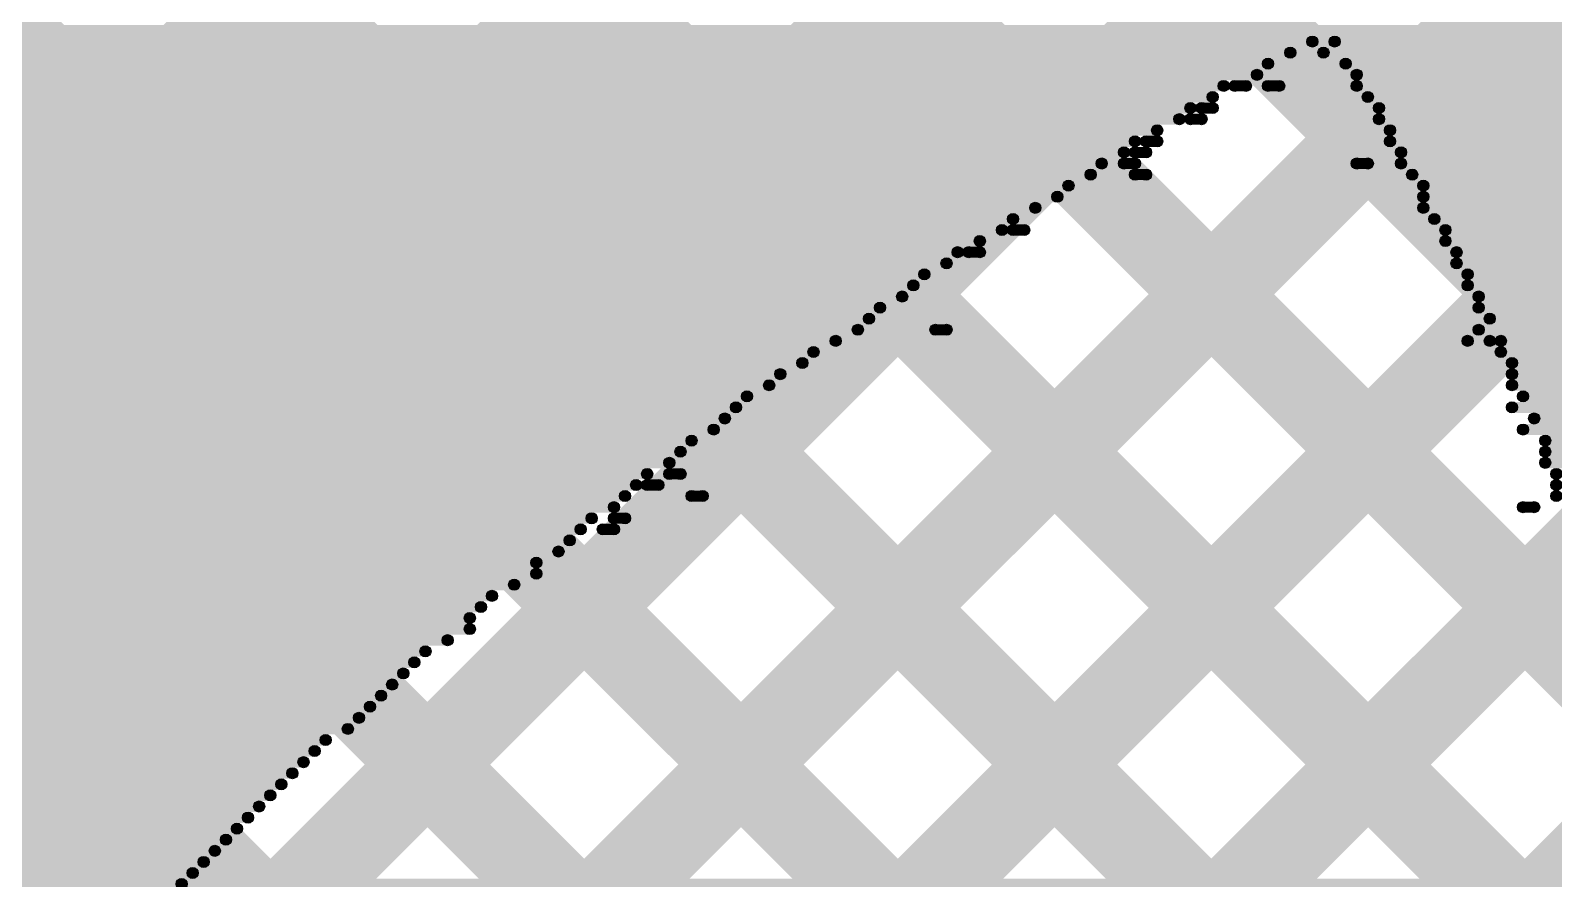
# Model space of a CAD drawing. Header units: millimetres. Extents: x 0 to 5.55, y 0 to 1.02.
# Drawn here: x 3.8774 to 4.0148, y 0.6275 to 0.704 of the extents above; entities that cross this region are included whole.
import ezdxf

# ---------------------------------------------------------------- set-up
doc = ezdxf.new("R2010")
doc.units = ezdxf.units.MM
doc.header["$MEASUREMENT"] = 0
for name, color, linetype in [('BottomLayer', 5, 'Continuous'), ('TopLayer', 1, 'Continuous'), ('TopOverlay', 2, 'Continuous')]:
    doc.layers.add(name, color=color, linetype=linetype)

msp = doc.modelspace()

# ---------------------------------------------------------------- hatches: boundary and pattern name
at = {"layer": 'BottomLayer'}
for points in [[(3.57137, 0.37517), (3.56571, 0.38083), (4.18271, 0.99783), (4.18837, 0.99217)], [(3.58674, 0.36226), (3.58108, 0.36792), (4.211, 0.99783), (4.21665, 0.99217)], [(3.59583, 0.34306), (3.59017, 0.34872), (4.23928, 0.99783), (4.24494, 0.99217)], [(3.59583, 0.31478), (3.59017, 0.32043), (4.26757, 0.99783), (4.27322, 0.99217)], [(3.60101, 0.29167), (3.59535, 0.29733), (4.29585, 0.99783), (4.30151, 0.99217)], [(3.60969, 0.99217), (3.61535, 0.99783), (4.31585, 0.29733), (4.31019, 0.29167)], [(3.62929, 0.29167), (3.62363, 0.29733), (4.32413, 0.99783), (4.32979, 0.99217)], [(3.63798, 0.99217), (3.64363, 0.99783), (4.34413, 0.29733), (4.33848, 0.29167)], [(3.65758, 0.29167), (3.65192, 0.29733), (4.35242, 0.99783), (4.35808, 0.99217)], [(3.66626, 0.99217), (3.67192, 0.99783), (4.37242, 0.29733), (4.36676, 0.29167)], [(3.68586, 0.29167), (3.6802, 0.29733), (4.3807, 0.99783), (4.38636, 0.99217)], [(3.69454, 0.99217), (3.7002, 0.99783), (4.4007, 0.29733), (4.39504, 0.29167)], [(3.72283, 0.99217), (3.72849, 0.99783), (4.42899, 0.29733), (4.42333, 0.29167)], [(3.67284, 0.90074), (3.67849, 0.9064), (4.28756, 0.29733), (4.28191, 0.29167)], [(3.66622, 0.87907), (3.67188, 0.88473), (4.25928, 0.29733), (4.25362, 0.29167)], [(3.65325, 0.86376), (3.6589, 0.86942), (4.231, 0.29733), (4.22534, 0.29167)]]:
    msp.add_hatch(color=5, dxfattribs=at).paths.add_polyline_path(points)
at = {"layer": 'TopLayer'}
for points in [[(3.5538, 0.3576), (3.54814, 0.36326), (4.18128, 0.9964), (4.18694, 0.99074)], [(3.57238, 0.3479), (3.56672, 0.35356), (4.20957, 0.9964), (4.21522, 0.99074)], [(3.57755, 0.32478), (3.57189, 0.33044), (4.23785, 0.9964), (4.24351, 0.99074)], [(3.58772, 0.30667), (3.58207, 0.31233), (4.26613, 0.9964), (4.27179, 0.99074)], [(3.61601, 0.30667), (3.61035, 0.31233), (4.29442, 0.9964), (4.30007, 0.99074)], [(3.61112, 0.99074), (3.61678, 0.9964), (4.29735, 0.31583), (4.29169, 0.31017)], [(3.64429, 0.30667), (3.63863, 0.31233), (4.3227, 0.9964), (4.32836, 0.99074)], [(3.63941, 0.99074), (3.64506, 0.9964), (4.31149, 0.32997), (4.30584, 0.32431)], [(3.67258, 0.30667), (3.66692, 0.31233), (4.35099, 0.9964), (4.35664, 0.99074)], [(3.66769, 0.99074), (3.67335, 0.9964), (4.32563, 0.34411), (4.31998, 0.33845)], [(3.70086, 0.30667), (3.6952, 0.31233), (4.37927, 0.9964), (4.38493, 0.99074)], [(3.69598, 0.99074), (3.70163, 0.9964), (4.33978, 0.35825), (4.33412, 0.3526)], [(3.72426, 0.99074), (3.72992, 0.9964), (4.35392, 0.3724), (4.34826, 0.36674)], [(3.67284, 0.90074), (3.67849, 0.9064), (4.27256, 0.31233), (4.26691, 0.30667)], [(3.66622, 0.87907), (3.67188, 0.88473), (4.24428, 0.31233), (4.23862, 0.30667)], [(3.65325, 0.86376), (3.6589, 0.86942), (4.216, 0.31233), (4.21034, 0.30667)], [(3.315, 0.6025), (3.315, 0.6275), (4.657, 0.6275), (4.657, 0.6025)]]:
    msp.add_hatch(color=1, dxfattribs=at).paths.add_polyline_path(points)
at = {"layer": 'TopOverlay'}
for points in [[(3.852, 0.7025), (3.852, 0.7035), (3.993, 0.7035), (3.993, 0.7025)], [(3.853, 0.7035), (3.853, 0.7045), (4.019, 0.7045), (4.019, 0.7035)], [(3.995, 0.7025), (3.995, 0.7035), (4.019, 0.7035), (4.019, 0.7025)], [(3.851, 0.7015), (3.851, 0.7025), (3.991, 0.7025), (3.991, 0.7015)], [(3.994, 0.7015), (3.994, 0.7025), (4.02, 0.7025), (4.02, 0.7015)], [(3.85, 0.7005), (3.85, 0.7015), (3.989, 0.7015), (3.989, 0.7005)], [(3.996, 0.7005), (3.996, 0.7015), (4.02, 0.7015), (4.02, 0.7005)], [(3.848, 0.6985), (3.848, 0.6995), (3.985, 0.6995), (3.985, 0.6985)], [(3.849, 0.6995), (3.849, 0.7005), (3.988, 0.7005), (3.988, 0.6995)], [(3.986, 0.6985), (3.986, 0.6995), (3.987, 0.6995), (3.987, 0.6985)], [(3.989, 0.6985), (3.989, 0.6995), (3.99, 0.6995), (3.99, 0.6985)], [(3.997, 0.6995), (3.997, 0.7005), (4.021, 0.7005), (4.021, 0.6995)], [(3.997, 0.6985), (3.997, 0.6995), (4.022, 0.6995), (4.022, 0.6985)], [(3.847, 0.6975), (3.847, 0.6985), (3.984, 0.6985), (3.984, 0.6975)], [(3.998, 0.6975), (3.998, 0.6985), (4.022, 0.6985), (4.022, 0.6975)], [(3.846, 0.6965), (3.846, 0.6975), (3.982, 0.6975), (3.982, 0.6965)], [(3.983, 0.6965), (3.983, 0.6975), (3.984, 0.6975), (3.984, 0.6965)], [(3.999, 0.6965), (3.999, 0.6975), (4.024, 0.6975), (4.024, 0.6965)], [(3.843, 0.6945), (3.843, 0.6955), (3.979, 0.6955), (3.979, 0.6945)], [(3.845, 0.6955), (3.845, 0.6965), (3.981, 0.6965), (3.981, 0.6955)], [(3.982, 0.6955), (3.982, 0.6965), (3.983, 0.6965), (3.983, 0.6955)], [(3.999, 0.6955), (3.999, 0.6965), (4.023, 0.6965), (4.023, 0.6955)], [(4, 0.6945), (4, 0.6955), (4.024, 0.6955), (4.024, 0.6945)], [(3.842, 0.6935), (3.842, 0.6945), (3.977, 0.6945), (3.977, 0.6935)], [(3.978, 0.6935), (3.978, 0.6945), (3.979, 0.6945), (3.979, 0.6935)], [(4, 0.6935), (4, 0.6945), (4.025, 0.6945), (4.025, 0.6935)], [(3.841, 0.6915), (3.841, 0.6925), (3.974, 0.6925), (3.974, 0.6915)], [(3.842, 0.6925), (3.842, 0.6935), (3.976, 0.6935), (3.976, 0.6925)], [(3.976, 0.6915), (3.976, 0.6925), (3.977, 0.6925), (3.977, 0.6915)], [(3.977, 0.6925), (3.977, 0.6935), (3.978, 0.6935), (3.978, 0.6925)], [(3.997, 0.6915), (3.997, 0.6925), (3.998, 0.6925), (3.998, 0.6915)], [(4.001, 0.6925), (4.001, 0.6935), (4.025, 0.6935), (4.025, 0.6925)], [(4.001, 0.6915), (4.001, 0.6925), (4.025, 0.6925), (4.025, 0.6915)], [(3.839, 0.6905), (3.839, 0.6915), (3.973, 0.6915), (3.973, 0.6905)], [(3.977, 0.6905), (3.977, 0.6915), (3.978, 0.6915), (3.978, 0.6905)], [(4.002, 0.6905), (4.002, 0.6915), (4.026, 0.6915), (4.026, 0.6905)], [(3.838, 0.6895), (3.838, 0.6905), (3.971, 0.6905), (3.971, 0.6895)], [(4.003, 0.6895), (4.003, 0.6905), (4.026, 0.6905), (4.026, 0.6895)], [(3.836, 0.6875), (3.836, 0.6885), (3.968, 0.6885), (3.968, 0.6875)], [(3.837, 0.6885), (3.837, 0.6895), (3.97, 0.6895), (3.97, 0.6885)], [(4.003, 0.6885), (4.003, 0.6895), (4.027, 0.6895), (4.027, 0.6885)], [(4.003, 0.6875), (4.003, 0.6885), (4.027, 0.6885), (4.027, 0.6875)], [(3.835, 0.6865), (3.835, 0.6875), (3.966, 0.6875), (3.966, 0.6865)], [(4.004, 0.6865), (4.004, 0.6875), (4.028, 0.6875), (4.028, 0.6865)], [(3.834, 0.6855), (3.834, 0.6865), (3.965, 0.6865), (3.965, 0.6855)], [(3.966, 0.6855), (3.966, 0.6865), (3.967, 0.6865), (3.967, 0.6855)], [(4.005, 0.6855), (4.005, 0.6865), (4.028, 0.6865), (4.028, 0.6855)], [(3.832, 0.6835), (3.832, 0.6845), (3.961, 0.6845), (3.961, 0.6835)], [(3.833, 0.6845), (3.833, 0.6855), (3.963, 0.6855), (3.963, 0.6845)], [(3.962, 0.6835), (3.962, 0.6845), (3.963, 0.6845), (3.963, 0.6835)], [(4.005, 0.6845), (4.005, 0.6855), (4.028, 0.6855), (4.028, 0.6845)], [(4.006, 0.6835), (4.006, 0.6845), (4.029, 0.6845), (4.029, 0.6835)], [(3.831, 0.6825), (3.831, 0.6835), (3.96, 0.6835), (3.96, 0.6825)], [(4.006, 0.6825), (4.006, 0.6835), (4.03, 0.6835), (4.03, 0.6825)], [(3.828, 0.6805), (3.828, 0.6815), (3.957, 0.6815), (3.957, 0.6805)], [(3.83, 0.6815), (3.83, 0.6825), (3.958, 0.6825), (3.958, 0.6815)], [(4.007, 0.6815), (4.007, 0.6825), (4.03, 0.6825), (4.03, 0.6815)], [(4.007, 0.6805), (4.007, 0.6815), (4.03, 0.6815), (4.03, 0.6805)], [(3.828, 0.6795), (3.828, 0.6805), (3.956, 0.6805), (3.956, 0.6795)], [(4.008, 0.6795), (4.008, 0.6805), (4.031, 0.6805), (4.031, 0.6795)], [(3.827, 0.6785), (3.827, 0.6795), (3.954, 0.6795), (3.954, 0.6785)], [(4.008, 0.6785), (4.008, 0.6795), (4.031, 0.6795), (4.031, 0.6785)], [(3.825, 0.6765), (3.825, 0.6775), (3.952, 0.6775), (3.952, 0.6765)], [(3.826, 0.6775), (3.826, 0.6785), (3.953, 0.6785), (3.953, 0.6775)], [(3.959, 0.6765), (3.959, 0.6775), (3.96, 0.6775), (3.96, 0.6765)], [(4.008, 0.6765), (4.008, 0.6775), (4.032, 0.6775), (4.032, 0.6765)], [(4.009, 0.6775), (4.009, 0.6785), (4.031, 0.6785), (4.031, 0.6775)], [(3.824, 0.6755), (3.824, 0.6765), (3.95, 0.6765), (3.95, 0.6755)], [(4.007, 0.6755), (4.007, 0.6765), (4.009, 0.6765), (4.009, 0.6755)], [(4.01, 0.6755), (4.01, 0.6765), (4.032, 0.6765), (4.032, 0.6755)], [(3.823, 0.6745), (3.823, 0.6755), (3.948, 0.6755), (3.948, 0.6745)], [(4.01, 0.6745), (4.01, 0.6755), (4.033, 0.6755), (4.033, 0.6745)], [(3.82, 0.6725), (3.82, 0.6735), (3.945, 0.6735), (3.945, 0.6725)], [(3.821, 0.6735), (3.821, 0.6745), (3.947, 0.6745), (3.947, 0.6735)], [(4.011, 0.6735), (4.011, 0.6745), (4.033, 0.6745), (4.033, 0.6735)], [(4.011, 0.6725), (4.011, 0.6735), (4.034, 0.6735), (4.034, 0.6725)], [(3.82, 0.6715), (3.82, 0.6725), (3.944, 0.6725), (3.944, 0.6715)], [(4.011, 0.6715), (4.011, 0.6725), (4.034, 0.6725), (4.034, 0.6715)], [(3.818, 0.6695), (3.818, 0.6705), (3.941, 0.6705), (3.941, 0.6695)], [(3.819, 0.6705), (3.819, 0.6715), (3.942, 0.6715), (3.942, 0.6705)], [(4.011, 0.6695), (4.011, 0.6705), (4.035, 0.6705), (4.035, 0.6695)], [(4.012, 0.6705), (4.012, 0.6715), (4.034, 0.6715), (4.034, 0.6705)], [(3.816, 0.6685), (3.816, 0.6695), (3.94, 0.6695), (3.94, 0.6685)], [(4.013, 0.6685), (4.013, 0.6695), (4.035, 0.6695), (4.035, 0.6685)], [(3.814, 0.6675), (3.814, 0.6685), (3.939, 0.6685), (3.939, 0.6675)], [(4.012, 0.6675), (4.012, 0.6685), (4.036, 0.6685), (4.036, 0.6675)], [(3.813, 0.6655), (3.813, 0.6665), (3.936, 0.6665), (3.936, 0.6655)], [(3.814, 0.6665), (3.814, 0.6675), (3.937, 0.6675), (3.937, 0.6665)], [(4.014, 0.6665), (4.014, 0.6675), (4.037, 0.6675), (4.037, 0.6665)], [(4.014, 0.6655), (4.014, 0.6665), (4.036, 0.6665), (4.036, 0.6655)], [(3.812, 0.6645), (3.812, 0.6655), (3.935, 0.6655), (3.935, 0.6645)], [(4.014, 0.6645), (4.014, 0.6655), (4.037, 0.6655), (4.037, 0.6645)], [(3.811, 0.6635), (3.811, 0.6645), (3.933, 0.6645), (3.933, 0.6635)], [(3.935, 0.6635), (3.935, 0.6645), (3.936, 0.6645), (3.936, 0.6635)], [(3.808, 0.6615), (3.808, 0.6625), (3.931, 0.6625), (3.931, 0.6615)], [(3.809, 0.6625), (3.809, 0.6635), (3.932, 0.6635), (3.932, 0.6625)], [(3.933, 0.6625), (3.933, 0.6635), (3.934, 0.6635), (3.934, 0.6625)], [(3.937, 0.6615), (3.937, 0.6625), (3.938, 0.6625), (3.938, 0.6615)], [(3.808, 0.6605), (3.808, 0.6615), (3.93, 0.6615), (3.93, 0.6605)], [(4.012, 0.6605), (4.012, 0.6615), (4.013, 0.6615), (4.013, 0.6605)], [(3.807, 0.6585), (3.807, 0.6595), (3.927, 0.6595), (3.927, 0.6585)], [(3.808, 0.6595), (3.808, 0.6605), (3.928, 0.6605), (3.928, 0.6595)], [(3.929, 0.6585), (3.929, 0.6595), (3.93, 0.6595), (3.93, 0.6585)], [(3.93, 0.6595), (3.93, 0.6605), (3.931, 0.6605), (3.931, 0.6595)], [(3.806, 0.6575), (3.806, 0.6585), (3.926, 0.6585), (3.926, 0.6575)], [(3.804, 0.6565), (3.804, 0.6575), (3.925, 0.6575), (3.925, 0.6565)], [(3.803, 0.6555), (3.803, 0.6565), (3.923, 0.6565), (3.923, 0.6555)], [(3.803, 0.6545), (3.803, 0.6555), (3.923, 0.6555), (3.923, 0.6545)], [(3.802, 0.6535), (3.802, 0.6545), (3.921, 0.6545), (3.921, 0.6535)], [(3.801, 0.6525), (3.801, 0.6535), (3.919, 0.6535), (3.919, 0.6525)], [(3.799, 0.6515), (3.799, 0.6525), (3.918, 0.6525), (3.918, 0.6515)], [(3.799, 0.6505), (3.799, 0.6515), (3.917, 0.6515), (3.917, 0.6505)], [(3.798, 0.6495), (3.798, 0.6505), (3.917, 0.6505), (3.917, 0.6495)], [(3.796, 0.6475), (3.796, 0.6485), (3.913, 0.6485), (3.913, 0.6475)], [(3.797, 0.6485), (3.797, 0.6495), (3.915, 0.6495), (3.915, 0.6485)], [(3.795, 0.6465), (3.795, 0.6475), (3.912, 0.6475), (3.912, 0.6465)], [(3.794, 0.6455), (3.794, 0.6465), (3.911, 0.6465), (3.911, 0.6455)], [(3.791, 0.6435), (3.791, 0.6445), (3.909, 0.6445), (3.909, 0.6435)], [(3.793, 0.6445), (3.793, 0.6455), (3.91, 0.6455), (3.91, 0.6445)], [(3.791, 0.6425), (3.791, 0.6435), (3.908, 0.6435), (3.908, 0.6425)], [(3.791, 0.6415), (3.791, 0.6425), (3.907, 0.6425), (3.907, 0.6415)], [(3.789, 0.6395), (3.789, 0.6405), (3.904, 0.6405), (3.904, 0.6395)], [(3.79, 0.6405), (3.79, 0.6415), (3.906, 0.6415), (3.906, 0.6405)], [(3.788, 0.6385), (3.788, 0.6395), (3.903, 0.6395), (3.903, 0.6385)], [(3.785, 0.6365), (3.785, 0.6375), (3.901, 0.6375), (3.901, 0.6365)], [(3.787, 0.6375), (3.787, 0.6385), (3.902, 0.6385), (3.902, 0.6375)], [(3.784, 0.6355), (3.784, 0.6365), (3.9, 0.6365), (3.9, 0.6355)], [(3.784, 0.6345), (3.784, 0.6355), (3.899, 0.6355), (3.899, 0.6345)], [(3.783, 0.6335), (3.783, 0.6345), (3.898, 0.6345), (3.898, 0.6335)], [(3.783, 0.6325), (3.783, 0.6335), (3.897, 0.6335), (3.897, 0.6325)], [(3.782, 0.6315), (3.782, 0.6325), (3.896, 0.6325), (3.896, 0.6315)], [(3.781, 0.6305), (3.781, 0.6315), (3.895, 0.6315), (3.895, 0.6305)], [(3.78, 0.6295), (3.78, 0.6305), (3.894, 0.6305), (3.894, 0.6295)], [(3.78, 0.6285), (3.78, 0.6295), (3.893, 0.6295), (3.893, 0.6285)], [(3.779, 0.6275), (3.779, 0.6285), (3.892, 0.6285), (3.892, 0.6275)], [(3.777, 0.6265), (3.777, 0.6275), (3.891, 0.6275), (3.891, 0.6265)]]:
    msp.add_hatch(color=2, dxfattribs=at).paths.add_polyline_path(points)
h = msp.add_hatch(color=2, dxfattribs=at)
edge = h.paths.add_edge_path()
edge.add_arc((3.993, 0.703), 0.0005, 0, 360)
h = msp.add_hatch(color=2, dxfattribs=at)
edge = h.paths.add_edge_path()
edge.add_arc((3.995, 0.703), 0.0005, 0, 360)
h = msp.add_hatch(color=2, dxfattribs=at)
edge = h.paths.add_edge_path()
edge.add_arc((3.991, 0.702), 0.0005, 0, 360)
h = msp.add_hatch(color=2, dxfattribs=at)
edge = h.paths.add_edge_path()
edge.add_arc((3.994, 0.702), 0.0005, 0, 360)
h = msp.add_hatch(color=2, dxfattribs=at)
edge = h.paths.add_edge_path()
edge.add_arc((3.989, 0.701), 0.0005, 0, 360)
h = msp.add_hatch(color=2, dxfattribs=at)
edge = h.paths.add_edge_path()
edge.add_arc((3.996, 0.701), 0.0005, 0, 360)
h = msp.add_hatch(color=2, dxfattribs=at)
edge = h.paths.add_edge_path()
edge.add_arc((3.985, 0.699), 0.0005, 0, 360)
h = msp.add_hatch(color=2, dxfattribs=at)
edge = h.paths.add_edge_path()
edge.add_arc((3.986, 0.699), 0.0005, 0, 360)
h = msp.add_hatch(color=2, dxfattribs=at)
edge = h.paths.add_edge_path()
edge.add_arc((3.987, 0.699), 0.0005, 0, 360)
h = msp.add_hatch(color=2, dxfattribs=at)
edge = h.paths.add_edge_path()
edge.add_arc((3.988, 0.7), 0.0005, 0, 360)
h = msp.add_hatch(color=2, dxfattribs=at)
edge = h.paths.add_edge_path()
edge.add_arc((3.989, 0.699), 0.0005, 0, 360)
h = msp.add_hatch(color=2, dxfattribs=at)
edge = h.paths.add_edge_path()
edge.add_arc((3.99, 0.699), 0.0005, 0, 360)
h = msp.add_hatch(color=2, dxfattribs=at)
edge = h.paths.add_edge_path()
edge.add_arc((3.997, 0.7), 0.0005, 0, 360)
h = msp.add_hatch(color=2, dxfattribs=at)
edge = h.paths.add_edge_path()
edge.add_arc((3.997, 0.699), 0.0005, 0, 360)
h = msp.add_hatch(color=2, dxfattribs=at)
edge = h.paths.add_edge_path()
edge.add_arc((3.984, 0.698), 0.0005, 0, 360)
h = msp.add_hatch(color=2, dxfattribs=at)
edge = h.paths.add_edge_path()
edge.add_arc((3.998, 0.698), 0.0005, 0, 360)
h = msp.add_hatch(color=2, dxfattribs=at)
edge = h.paths.add_edge_path()
edge.add_arc((3.982, 0.697), 0.0005, 0, 360)
h = msp.add_hatch(color=2, dxfattribs=at)
edge = h.paths.add_edge_path()
edge.add_arc((3.983, 0.697), 0.0005, 0, 360)
h = msp.add_hatch(color=2, dxfattribs=at)
edge = h.paths.add_edge_path()
edge.add_arc((3.984, 0.697), 0.0005, 0, 360)
h = msp.add_hatch(color=2, dxfattribs=at)
edge = h.paths.add_edge_path()
edge.add_arc((3.999, 0.697), 0.0005, 0, 360)
h = msp.add_hatch(color=2, dxfattribs=at)
edge = h.paths.add_edge_path()
edge.add_arc((3.979, 0.695), 0.0005, 0, 360)
h = msp.add_hatch(color=2, dxfattribs=at)
edge = h.paths.add_edge_path()
edge.add_arc((3.981, 0.696), 0.0005, 0, 360)
h = msp.add_hatch(color=2, dxfattribs=at)
edge = h.paths.add_edge_path()
edge.add_arc((3.982, 0.696), 0.0005, 0, 360)
h = msp.add_hatch(color=2, dxfattribs=at)
edge = h.paths.add_edge_path()
edge.add_arc((3.983, 0.696), 0.0005, 0, 360)
h = msp.add_hatch(color=2, dxfattribs=at)
edge = h.paths.add_edge_path()
edge.add_arc((3.999, 0.696), 0.0005, 0, 360)
h = msp.add_hatch(color=2, dxfattribs=at)
edge = h.paths.add_edge_path()
edge.add_arc((4, 0.695), 0.0005, 0, 360)
h = msp.add_hatch(color=2, dxfattribs=at)
edge = h.paths.add_edge_path()
edge.add_arc((3.977, 0.694), 0.0005, 0, 360)
h = msp.add_hatch(color=2, dxfattribs=at)
edge = h.paths.add_edge_path()
edge.add_arc((3.978, 0.694), 0.0005, 0, 360)
h = msp.add_hatch(color=2, dxfattribs=at)
edge = h.paths.add_edge_path()
edge.add_arc((3.979, 0.694), 0.0005, 0, 360)
h = msp.add_hatch(color=2, dxfattribs=at)
edge = h.paths.add_edge_path()
edge.add_arc((4, 0.694), 0.0005, 0, 360)
h = msp.add_hatch(color=2, dxfattribs=at)
edge = h.paths.add_edge_path()
edge.add_arc((3.974, 0.692), 0.0005, 0, 360)
h = msp.add_hatch(color=2, dxfattribs=at)
edge = h.paths.add_edge_path()
edge.add_arc((3.976, 0.693), 0.0005, 0, 360)
h = msp.add_hatch(color=2, dxfattribs=at)
edge = h.paths.add_edge_path()
edge.add_arc((3.976, 0.692), 0.0005, 0, 360)
h = msp.add_hatch(color=2, dxfattribs=at)
edge = h.paths.add_edge_path()
edge.add_arc((3.977, 0.693), 0.0005, 0, 360)
h = msp.add_hatch(color=2, dxfattribs=at)
edge = h.paths.add_edge_path()
edge.add_arc((3.977, 0.692), 0.0005, 0, 360)
h = msp.add_hatch(color=2, dxfattribs=at)
edge = h.paths.add_edge_path()
edge.add_arc((3.978, 0.693), 0.0005, 0, 360)
h = msp.add_hatch(color=2, dxfattribs=at)
edge = h.paths.add_edge_path()
edge.add_arc((3.997, 0.692), 0.0005, 0, 360)
h = msp.add_hatch(color=2, dxfattribs=at)
edge = h.paths.add_edge_path()
edge.add_arc((3.998, 0.692), 0.0005, 0, 360)
h = msp.add_hatch(color=2, dxfattribs=at)
edge = h.paths.add_edge_path()
edge.add_arc((4.001, 0.693), 0.0005, 0, 360)
h = msp.add_hatch(color=2, dxfattribs=at)
edge = h.paths.add_edge_path()
edge.add_arc((4.001, 0.692), 0.0005, 0, 360)
h = msp.add_hatch(color=2, dxfattribs=at)
edge = h.paths.add_edge_path()
edge.add_arc((3.973, 0.691), 0.0005, 0, 360)
h = msp.add_hatch(color=2, dxfattribs=at)
edge = h.paths.add_edge_path()
edge.add_arc((3.977, 0.691), 0.0005, 0, 360)
h = msp.add_hatch(color=2, dxfattribs=at)
edge = h.paths.add_edge_path()
edge.add_arc((3.978, 0.691), 0.0005, 0, 360)
h = msp.add_hatch(color=2, dxfattribs=at)
edge = h.paths.add_edge_path()
edge.add_arc((4.002, 0.691), 0.0005, 0, 360)
h = msp.add_hatch(color=2, dxfattribs=at)
edge = h.paths.add_edge_path()
edge.add_arc((3.971, 0.69), 0.0005, 0, 360)
h = msp.add_hatch(color=2, dxfattribs=at)
edge = h.paths.add_edge_path()
edge.add_arc((4.003, 0.69), 0.0005, 0, 360)
h = msp.add_hatch(color=2, dxfattribs=at)
edge = h.paths.add_edge_path()
edge.add_arc((3.968, 0.688), 0.0005, 0, 360)
h = msp.add_hatch(color=2, dxfattribs=at)
edge = h.paths.add_edge_path()
edge.add_arc((3.97, 0.689), 0.0005, 0, 360)
h = msp.add_hatch(color=2, dxfattribs=at)
edge = h.paths.add_edge_path()
edge.add_arc((4.003, 0.689), 0.0005, 0, 360)
h = msp.add_hatch(color=2, dxfattribs=at)
edge = h.paths.add_edge_path()
edge.add_arc((4.003, 0.688), 0.0005, 0, 360)
h = msp.add_hatch(color=2, dxfattribs=at)
edge = h.paths.add_edge_path()
edge.add_arc((3.966, 0.687), 0.0005, 0, 360)
h = msp.add_hatch(color=2, dxfattribs=at)
edge = h.paths.add_edge_path()
edge.add_arc((4.004, 0.687), 0.0005, 0, 360)
h = msp.add_hatch(color=2, dxfattribs=at)
edge = h.paths.add_edge_path()
edge.add_arc((3.965, 0.686), 0.0005, 0, 360)
h = msp.add_hatch(color=2, dxfattribs=at)
edge = h.paths.add_edge_path()
edge.add_arc((3.966, 0.686), 0.0005, 0, 360)
h = msp.add_hatch(color=2, dxfattribs=at)
edge = h.paths.add_edge_path()
edge.add_arc((3.967, 0.686), 0.0005, 0, 360)
h = msp.add_hatch(color=2, dxfattribs=at)
edge = h.paths.add_edge_path()
edge.add_arc((4.005, 0.686), 0.0005, 0, 360)
h = msp.add_hatch(color=2, dxfattribs=at)
edge = h.paths.add_edge_path()
edge.add_arc((3.961, 0.684), 0.0005, 0, 360)
h = msp.add_hatch(color=2, dxfattribs=at)
edge = h.paths.add_edge_path()
edge.add_arc((3.962, 0.684), 0.0005, 0, 360)
h = msp.add_hatch(color=2, dxfattribs=at)
edge = h.paths.add_edge_path()
edge.add_arc((3.963, 0.685), 0.0005, 0, 360)
h = msp.add_hatch(color=2, dxfattribs=at)
edge = h.paths.add_edge_path()
edge.add_arc((3.963, 0.684), 0.0005, 0, 360)
h = msp.add_hatch(color=2, dxfattribs=at)
edge = h.paths.add_edge_path()
edge.add_arc((4.005, 0.685), 0.0005, 0, 360)
h = msp.add_hatch(color=2, dxfattribs=at)
edge = h.paths.add_edge_path()
edge.add_arc((4.006, 0.684), 0.0005, 0, 360)
h = msp.add_hatch(color=2, dxfattribs=at)
edge = h.paths.add_edge_path()
edge.add_arc((3.96, 0.683), 0.0005, 0, 360)
h = msp.add_hatch(color=2, dxfattribs=at)
edge = h.paths.add_edge_path()
edge.add_arc((4.006, 0.683), 0.0005, 0, 360)
h = msp.add_hatch(color=2, dxfattribs=at)
edge = h.paths.add_edge_path()
edge.add_arc((3.957, 0.681), 0.0005, 0, 360)
h = msp.add_hatch(color=2, dxfattribs=at)
edge = h.paths.add_edge_path()
edge.add_arc((3.958, 0.682), 0.0005, 0, 360)
h = msp.add_hatch(color=2, dxfattribs=at)
edge = h.paths.add_edge_path()
edge.add_arc((4.007, 0.682), 0.0005, 0, 360)
h = msp.add_hatch(color=2, dxfattribs=at)
edge = h.paths.add_edge_path()
edge.add_arc((4.007, 0.681), 0.0005, 0, 360)
h = msp.add_hatch(color=2, dxfattribs=at)
edge = h.paths.add_edge_path()
edge.add_arc((3.956, 0.68), 0.0005, 0, 360)
h = msp.add_hatch(color=2, dxfattribs=at)
edge = h.paths.add_edge_path()
edge.add_arc((4.008, 0.68), 0.0005, 0, 360)
h = msp.add_hatch(color=2, dxfattribs=at)
edge = h.paths.add_edge_path()
edge.add_arc((3.954, 0.679), 0.0005, 0, 360)
h = msp.add_hatch(color=2, dxfattribs=at)
edge = h.paths.add_edge_path()
edge.add_arc((4.008, 0.679), 0.0005, 0, 360)
h = msp.add_hatch(color=2, dxfattribs=at)
edge = h.paths.add_edge_path()
edge.add_arc((3.952, 0.677), 0.0005, 0, 360)
h = msp.add_hatch(color=2, dxfattribs=at)
edge = h.paths.add_edge_path()
edge.add_arc((3.953, 0.678), 0.0005, 0, 360)
h = msp.add_hatch(color=2, dxfattribs=at)
edge = h.paths.add_edge_path()
edge.add_arc((3.959, 0.677), 0.0005, 0, 360)
h = msp.add_hatch(color=2, dxfattribs=at)
edge = h.paths.add_edge_path()
edge.add_arc((3.96, 0.677), 0.0005, 0, 360)
h = msp.add_hatch(color=2, dxfattribs=at)
edge = h.paths.add_edge_path()
edge.add_arc((4.008, 0.677), 0.0005, 0, 360)
h = msp.add_hatch(color=2, dxfattribs=at)
edge = h.paths.add_edge_path()
edge.add_arc((4.009, 0.678), 0.0005, 0, 360)
h = msp.add_hatch(color=2, dxfattribs=at)
edge = h.paths.add_edge_path()
edge.add_arc((3.95, 0.676), 0.0005, 0, 360)
h = msp.add_hatch(color=2, dxfattribs=at)
edge = h.paths.add_edge_path()
edge.add_arc((4.007, 0.676), 0.0005, 0, 360)
h = msp.add_hatch(color=2, dxfattribs=at)
edge = h.paths.add_edge_path()
edge.add_arc((4.009, 0.676), 0.0005, 0, 360)
h = msp.add_hatch(color=2, dxfattribs=at)
edge = h.paths.add_edge_path()
edge.add_arc((4.01, 0.676), 0.0005, 0, 360)
h = msp.add_hatch(color=2, dxfattribs=at)
edge = h.paths.add_edge_path()
edge.add_arc((3.948, 0.675), 0.0005, 0, 360)
h = msp.add_hatch(color=2, dxfattribs=at)
edge = h.paths.add_edge_path()
edge.add_arc((4.01, 0.675), 0.0005, 0, 360)
h = msp.add_hatch(color=2, dxfattribs=at)
edge = h.paths.add_edge_path()
edge.add_arc((3.945, 0.673), 0.0005, 0, 360)
h = msp.add_hatch(color=2, dxfattribs=at)
edge = h.paths.add_edge_path()
edge.add_arc((3.947, 0.674), 0.0005, 0, 360)
h = msp.add_hatch(color=2, dxfattribs=at)
edge = h.paths.add_edge_path()
edge.add_arc((4.011, 0.674), 0.0005, 0, 360)
h = msp.add_hatch(color=2, dxfattribs=at)
edge = h.paths.add_edge_path()
edge.add_arc((4.011, 0.673), 0.0005, 0, 360)
h = msp.add_hatch(color=2, dxfattribs=at)
edge = h.paths.add_edge_path()
edge.add_arc((3.944, 0.672), 0.0005, 0, 360)
h = msp.add_hatch(color=2, dxfattribs=at)
edge = h.paths.add_edge_path()
edge.add_arc((4.011, 0.672), 0.0005, 0, 360)
h = msp.add_hatch(color=2, dxfattribs=at)
edge = h.paths.add_edge_path()
edge.add_arc((3.941, 0.67), 0.0005, 0, 360)
h = msp.add_hatch(color=2, dxfattribs=at)
edge = h.paths.add_edge_path()
edge.add_arc((3.942, 0.671), 0.0005, 0, 360)
h = msp.add_hatch(color=2, dxfattribs=at)
edge = h.paths.add_edge_path()
edge.add_arc((4.011, 0.67), 0.0005, 0, 360)
h = msp.add_hatch(color=2, dxfattribs=at)
edge = h.paths.add_edge_path()
edge.add_arc((4.012, 0.671), 0.0005, 0, 360)
h = msp.add_hatch(color=2, dxfattribs=at)
edge = h.paths.add_edge_path()
edge.add_arc((3.94, 0.669), 0.0005, 0, 360)
h = msp.add_hatch(color=2, dxfattribs=at)
edge = h.paths.add_edge_path()
edge.add_arc((4.013, 0.669), 0.0005, 0, 360)
h = msp.add_hatch(color=2, dxfattribs=at)
edge = h.paths.add_edge_path()
edge.add_arc((3.939, 0.668), 0.0005, 0, 360)
h = msp.add_hatch(color=2, dxfattribs=at)
edge = h.paths.add_edge_path()
edge.add_arc((4.012, 0.668), 0.0005, 0, 360)
h = msp.add_hatch(color=2, dxfattribs=at)
edge = h.paths.add_edge_path()
edge.add_arc((3.936, 0.666), 0.0005, 0, 360)
h = msp.add_hatch(color=2, dxfattribs=at)
edge = h.paths.add_edge_path()
edge.add_arc((3.937, 0.667), 0.0005, 0, 360)
h = msp.add_hatch(color=2, dxfattribs=at)
edge = h.paths.add_edge_path()
edge.add_arc((4.014, 0.667), 0.0005, 0, 360)
h = msp.add_hatch(color=2, dxfattribs=at)
edge = h.paths.add_edge_path()
edge.add_arc((4.014, 0.666), 0.0005, 0, 360)
h = msp.add_hatch(color=2, dxfattribs=at)
edge = h.paths.add_edge_path()
edge.add_arc((3.935, 0.665), 0.0005, 0, 360)
h = msp.add_hatch(color=2, dxfattribs=at)
edge = h.paths.add_edge_path()
edge.add_arc((4.014, 0.665), 0.0005, 0, 360)
h = msp.add_hatch(color=2, dxfattribs=at)
edge = h.paths.add_edge_path()
edge.add_arc((3.933, 0.664), 0.0005, 0, 360)
h = msp.add_hatch(color=2, dxfattribs=at)
edge = h.paths.add_edge_path()
edge.add_arc((3.935, 0.664), 0.0005, 0, 360)
h = msp.add_hatch(color=2, dxfattribs=at)
edge = h.paths.add_edge_path()
edge.add_arc((3.936, 0.664), 0.0005, 0, 360)
h = msp.add_hatch(color=2, dxfattribs=at)
edge = h.paths.add_edge_path()
edge.add_arc((4.015, 0.664), 0.0005, 0, 360)
h = msp.add_hatch(color=2, dxfattribs=at)
edge = h.paths.add_edge_path()
edge.add_arc((3.931, 0.662), 0.0005, 0, 360)
h = msp.add_hatch(color=2, dxfattribs=at)
edge = h.paths.add_edge_path()
edge.add_arc((3.932, 0.663), 0.0005, 0, 360)
h = msp.add_hatch(color=2, dxfattribs=at)
edge = h.paths.add_edge_path()
edge.add_arc((3.933, 0.663), 0.0005, 0, 360)
h = msp.add_hatch(color=2, dxfattribs=at)
edge = h.paths.add_edge_path()
edge.add_arc((3.934, 0.663), 0.0005, 0, 360)
h = msp.add_hatch(color=2, dxfattribs=at)
edge = h.paths.add_edge_path()
edge.add_arc((3.937, 0.662), 0.0005, 0, 360)
h = msp.add_hatch(color=2, dxfattribs=at)
edge = h.paths.add_edge_path()
edge.add_arc((3.938, 0.662), 0.0005, 0, 360)
h = msp.add_hatch(color=2, dxfattribs=at)
edge = h.paths.add_edge_path()
edge.add_arc((4.015, 0.663), 0.0005, 0, 360)
h = msp.add_hatch(color=2, dxfattribs=at)
edge = h.paths.add_edge_path()
edge.add_arc((4.015, 0.662), 0.0005, 0, 360)
h = msp.add_hatch(color=2, dxfattribs=at)
edge = h.paths.add_edge_path()
edge.add_arc((3.93, 0.661), 0.0005, 0, 360)
h = msp.add_hatch(color=2, dxfattribs=at)
edge = h.paths.add_edge_path()
edge.add_arc((4.012, 0.661), 0.0005, 0, 360)
h = msp.add_hatch(color=2, dxfattribs=at)
edge = h.paths.add_edge_path()
edge.add_arc((4.013, 0.661), 0.0005, 0, 360)
h = msp.add_hatch(color=2, dxfattribs=at)
edge = h.paths.add_edge_path()
edge.add_arc((3.927, 0.659), 0.0005, 0, 360)
h = msp.add_hatch(color=2, dxfattribs=at)
edge = h.paths.add_edge_path()
edge.add_arc((3.928, 0.66), 0.0005, 0, 360)
h = msp.add_hatch(color=2, dxfattribs=at)
edge = h.paths.add_edge_path()
edge.add_arc((3.929, 0.659), 0.0005, 0, 360)
h = msp.add_hatch(color=2, dxfattribs=at)
edge = h.paths.add_edge_path()
edge.add_arc((3.93, 0.66), 0.0005, 0, 360)
h = msp.add_hatch(color=2, dxfattribs=at)
edge = h.paths.add_edge_path()
edge.add_arc((3.93, 0.659), 0.0005, 0, 360)
h = msp.add_hatch(color=2, dxfattribs=at)
edge = h.paths.add_edge_path()
edge.add_arc((3.931, 0.66), 0.0005, 0, 360)
h = msp.add_hatch(color=2, dxfattribs=at)
edge = h.paths.add_edge_path()
edge.add_arc((3.926, 0.658), 0.0005, 0, 360)
h = msp.add_hatch(color=2, dxfattribs=at)
edge = h.paths.add_edge_path()
edge.add_arc((3.925, 0.657), 0.0005, 0, 360)
h = msp.add_hatch(color=2, dxfattribs=at)
edge = h.paths.add_edge_path()
edge.add_arc((3.923, 0.656), 0.0005, 0, 360)
h = msp.add_hatch(color=2, dxfattribs=at)
edge = h.paths.add_edge_path()
edge.add_arc((3.923, 0.655), 0.0005, 0, 360)
h = msp.add_hatch(color=2, dxfattribs=at)
edge = h.paths.add_edge_path()
edge.add_arc((3.921, 0.654), 0.0005, 0, 360)
h = msp.add_hatch(color=2, dxfattribs=at)
edge = h.paths.add_edge_path()
edge.add_arc((3.919, 0.653), 0.0005, 0, 360)
h = msp.add_hatch(color=2, dxfattribs=at)
edge = h.paths.add_edge_path()
edge.add_arc((3.917, 0.651), 0.0005, 0, 360)
h = msp.add_hatch(color=2, dxfattribs=at)
edge = h.paths.add_edge_path()
edge.add_arc((3.918, 0.652), 0.0005, 0, 360)
h = msp.add_hatch(color=2, dxfattribs=at)
edge = h.paths.add_edge_path()
edge.add_arc((3.917, 0.65), 0.0005, 0, 360)
h = msp.add_hatch(color=2, dxfattribs=at)
edge = h.paths.add_edge_path()
edge.add_arc((3.913, 0.648), 0.0005, 0, 360)
h = msp.add_hatch(color=2, dxfattribs=at)
edge = h.paths.add_edge_path()
edge.add_arc((3.915, 0.649), 0.0005, 0, 360)
h = msp.add_hatch(color=2, dxfattribs=at)
edge = h.paths.add_edge_path()
edge.add_arc((3.912, 0.647), 0.0005, 0, 360)
h = msp.add_hatch(color=2, dxfattribs=at)
edge = h.paths.add_edge_path()
edge.add_arc((3.911, 0.646), 0.0005, 0, 360)
h = msp.add_hatch(color=2, dxfattribs=at)
edge = h.paths.add_edge_path()
edge.add_arc((3.909, 0.644), 0.0005, 0, 360)
h = msp.add_hatch(color=2, dxfattribs=at)
edge = h.paths.add_edge_path()
edge.add_arc((3.91, 0.645), 0.0005, 0, 360)
h = msp.add_hatch(color=2, dxfattribs=at)
edge = h.paths.add_edge_path()
edge.add_arc((3.908, 0.643), 0.0005, 0, 360)
h = msp.add_hatch(color=2, dxfattribs=at)
edge = h.paths.add_edge_path()
edge.add_arc((3.907, 0.642), 0.0005, 0, 360)
h = msp.add_hatch(color=2, dxfattribs=at)
edge = h.paths.add_edge_path()
edge.add_arc((3.904, 0.64), 0.0005, 0, 360)
h = msp.add_hatch(color=2, dxfattribs=at)
edge = h.paths.add_edge_path()
edge.add_arc((3.906, 0.641), 0.0005, 0, 360)
h = msp.add_hatch(color=2, dxfattribs=at)
edge = h.paths.add_edge_path()
edge.add_arc((3.903, 0.639), 0.0005, 0, 360)
h = msp.add_hatch(color=2, dxfattribs=at)
edge = h.paths.add_edge_path()
edge.add_arc((3.901, 0.637), 0.0005, 0, 360)
h = msp.add_hatch(color=2, dxfattribs=at)
edge = h.paths.add_edge_path()
edge.add_arc((3.902, 0.638), 0.0005, 0, 360)
h = msp.add_hatch(color=2, dxfattribs=at)
edge = h.paths.add_edge_path()
edge.add_arc((3.9, 0.636), 0.0005, 0, 360)
h = msp.add_hatch(color=2, dxfattribs=at)
edge = h.paths.add_edge_path()
edge.add_arc((3.899, 0.635), 0.0005, 0, 360)
h = msp.add_hatch(color=2, dxfattribs=at)
edge = h.paths.add_edge_path()
edge.add_arc((3.897, 0.633), 0.0005, 0, 360)
h = msp.add_hatch(color=2, dxfattribs=at)
edge = h.paths.add_edge_path()
edge.add_arc((3.898, 0.634), 0.0005, 0, 360)
h = msp.add_hatch(color=2, dxfattribs=at)
edge = h.paths.add_edge_path()
edge.add_arc((3.896, 0.632), 0.0005, 0, 360)
h = msp.add_hatch(color=2, dxfattribs=at)
edge = h.paths.add_edge_path()
edge.add_arc((3.895, 0.631), 0.0005, 0, 360)
h = msp.add_hatch(color=2, dxfattribs=at)
edge = h.paths.add_edge_path()
edge.add_arc((3.893, 0.629), 0.0005, 0, 360)
h = msp.add_hatch(color=2, dxfattribs=at)
edge = h.paths.add_edge_path()
edge.add_arc((3.894, 0.63), 0.0005, 0, 360)
h = msp.add_hatch(color=2, dxfattribs=at)
edge = h.paths.add_edge_path()
edge.add_arc((3.892, 0.628), 0.0005, 0, 360)
h = msp.add_hatch(color=2, dxfattribs=at)
edge = h.paths.add_edge_path()
edge.add_arc((3.891, 0.627), 0.0005, 0, 360)

# ---------------------------------------------------------------- linework, layer by layer
for centre in [(3.993, 0.703), (3.995, 0.703), (3.991, 0.702), (3.994, 0.702), (3.989, 0.701), (3.996, 0.701), (3.985, 0.699), (3.986, 0.699), (3.987, 0.699), (3.988, 0.7), (3.989, 0.699), (3.99, 0.699), (3.997, 0.7), (3.997, 0.699), (3.984, 0.698), (3.998, 0.698), (3.982, 0.697), (3.983, 0.697), (3.984, 0.697), (3.999, 0.697), (3.979, 0.695), (3.981, 0.696), (3.982, 0.696), (3.983, 0.696), (3.999, 0.696), (4, 0.695), (3.977, 0.694), (3.978, 0.694), (3.979, 0.694), (4, 0.694), (3.974, 0.692), (3.976, 0.693), (3.976, 0.692), (3.977, 0.693), (3.977, 0.692), (3.978, 0.693), (3.997, 0.692), (3.998, 0.692), (4.001, 0.693), (4.001, 0.692), (3.973, 0.691), (3.977, 0.691), (3.978, 0.691), (4.002, 0.691), (3.971, 0.69), (4.003, 0.69), (3.968, 0.688), (3.97, 0.689), (4.003, 0.689), (4.003, 0.688), (3.966, 0.687), (4.004, 0.687), (3.965, 0.686), (3.966, 0.686), (3.967, 0.686), (4.005, 0.686), (3.961, 0.684), (3.962, 0.684), (3.963, 0.685), (3.963, 0.684), (4.005, 0.685), (4.006, 0.684), (3.96, 0.683), (4.006, 0.683), (3.957, 0.681), (3.958, 0.682), (4.007, 0.682), (4.007, 0.681), (3.956, 0.68), (4.008, 0.68), (3.954, 0.679), (4.008, 0.679), (3.952, 0.677), (3.953, 0.678), (3.959, 0.677), (3.96, 0.677), (4.008, 0.677), (4.009, 0.678), (3.95, 0.676), (4.007, 0.676), (4.009, 0.676), (4.01, 0.676), (3.948, 0.675), (4.01, 0.675), (3.945, 0.673), (3.947, 0.674), (4.011, 0.674), (4.011, 0.673), (3.944, 0.672), (4.011, 0.672), (3.941, 0.67), (3.942, 0.671), (4.011, 0.67), (4.012, 0.671), (3.94, 0.669), (4.013, 0.669), (3.939, 0.668), (4.012, 0.668), (3.936, 0.666), (3.937, 0.667), (4.014, 0.667), (4.014, 0.666), (3.935, 0.665), (4.014, 0.665), (3.933, 0.664), (3.935, 0.664), (3.936, 0.664), (4.015, 0.664), (3.931, 0.662), (3.932, 0.663), (3.933, 0.663), (3.934, 0.663), (3.937, 0.662), (3.938, 0.662), (4.015, 0.663), (4.015, 0.662), (3.93, 0.661), (4.012, 0.661), (4.013, 0.661), (3.927, 0.659), (3.928, 0.66), (3.929, 0.659), (3.93, 0.66), (3.93, 0.659), (3.931, 0.66), (3.926, 0.658), (3.925, 0.657), (3.923, 0.656), (3.923, 0.655), (3.921, 0.654), (3.919, 0.653), (3.917, 0.651), (3.918, 0.652), (3.917, 0.65), (3.913, 0.648), (3.915, 0.649), (3.912, 0.647), (3.911, 0.646), (3.909, 0.644), (3.91, 0.645), (3.908, 0.643), (3.907, 0.642), (3.904, 0.64), (3.906, 0.641), (3.903, 0.639), (3.901, 0.637), (3.902, 0.638), (3.9, 0.636), (3.899, 0.635), (3.897, 0.633), (3.898, 0.634), (3.896, 0.632), (3.895, 0.631), (3.893, 0.629), (3.894, 0.63), (3.892, 0.628), (3.891, 0.627)]:
    msp.add_circle(centre, 0.0005, dxfattribs=at)

doc.saveas('drawing.dxf')
